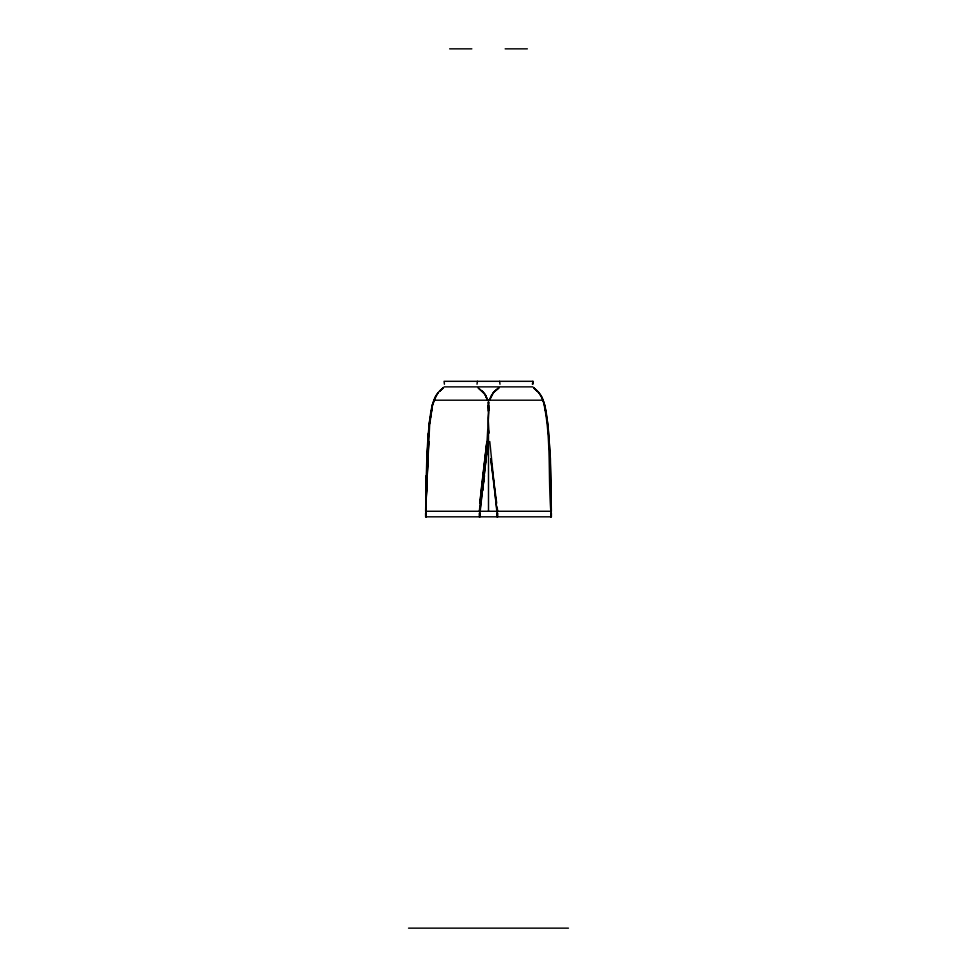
<?xml version="1.0" encoding="UTF-8"?>
<svg xmlns="http://www.w3.org/2000/svg" width="977" height="977" viewBox="0 0 977 977"><rect width="100%" height="100%" fill="white"/><g stroke="black" fill="none" stroke-linecap="round" stroke-linejoin="round"><path stroke-width="1.47" d="M426.155 516.821C426.241 483.774 425.899 450.58 429.978 417.729C431.516 406.92 433.507 394.39 443.411 387.869L439.833 391.008M551.382 513.255L551.382 516.821L425.63 516.821L425.593 513.23M551.113 516.821C550.796 483.774 550.918 450.58 546.937 417.729C545.52 406.884 543.493 394.403 533.601 387.869L538.791 392.62M488.903 402.5L488.121 417.729L489.037 433.165M550.833 516.821L550.869 513.23M438.331 392.522L435.278 396.98L432.359 405.076L429.172 425.178L426.937 458.811L425.887 516.821M426.082 490.894L426.412 475.677L425.63 511.264L551.37 511.264L550.417 458.811L548.024 425.178L544.616 405.076L541.722 396.98L538.657 392.522M427.902 441.555L425.948 503.179L429.624 425.178L432.469 405.076L436.792 394.476M426.204 490.894L426.448 475.677M497.134 516.821L497.22 513.23M497.659 516.821L497.781 513.255M497.391 516.821L489.795 441.543M488.158 410.975L488.085 402.5M427.779 441.555L428.39 433.177M479.328 511.264L487.022 441.543L488.805 412.318M488.219 441.555L479.878 511.264M484.128 475.677L487.95 441.555L480.415 503.179L483.994 475.677L479.609 516.821M532.575 384.254L532.929 381.311L532.563 384.254L532.929 381.311L444.071 381.311L444.425 384.254M429.159 425.178L430.075 417.729M430.454 417.729L432.469 405.076M477.008 384.254L477.399 381.311M491.822 394.561L489.404 400.204L543.114 400.204C551.541 436.475 547.963 474.346 550.833 511.264M439.735 391.093L443.387 387.881M494.863 391.093L498.832 387.893L493.385 392.51L489.404 400.204L493.312 392.62L498.856 387.869M449.628 48.85L471.842 48.85M505.158 48.85L527.372 48.85M444.071 386.868L532.929 386.868M433.886 400.204L487.584 400.204L485.19 394.561L478.144 387.869L483.7 392.62M408.533 928.15L568.467 928.15M533.613 387.893L537.277 391.093M482.04 391.008L485.08 394.476L487.596 400.204L485.08 394.476M540.196 394.476L543.127 400.204M544.519 405.076L545.618 410.975M496.695 503.179L490.772 458.811L497.134 511.264M499.601 381.311L499.992 384.254M497.171 507.222L497.659 511.264M479.878 516.821L479.768 513.255M479.255 513.23L479.328 516.821M488.5 400.204L488.5 403.245M488.5 430.625L488.5 511.264M427.108 475.665L426.057 503.167L428.647 441.543L427.108 475.665M481.148 490.881L479.89 503.167L486.912 441.543L481.099 490.881M484.421 475.677L482.443 490.894L484.421 475.677M488.805 410.975L488.439 405.076L488.793 410.975"/></g></svg>
